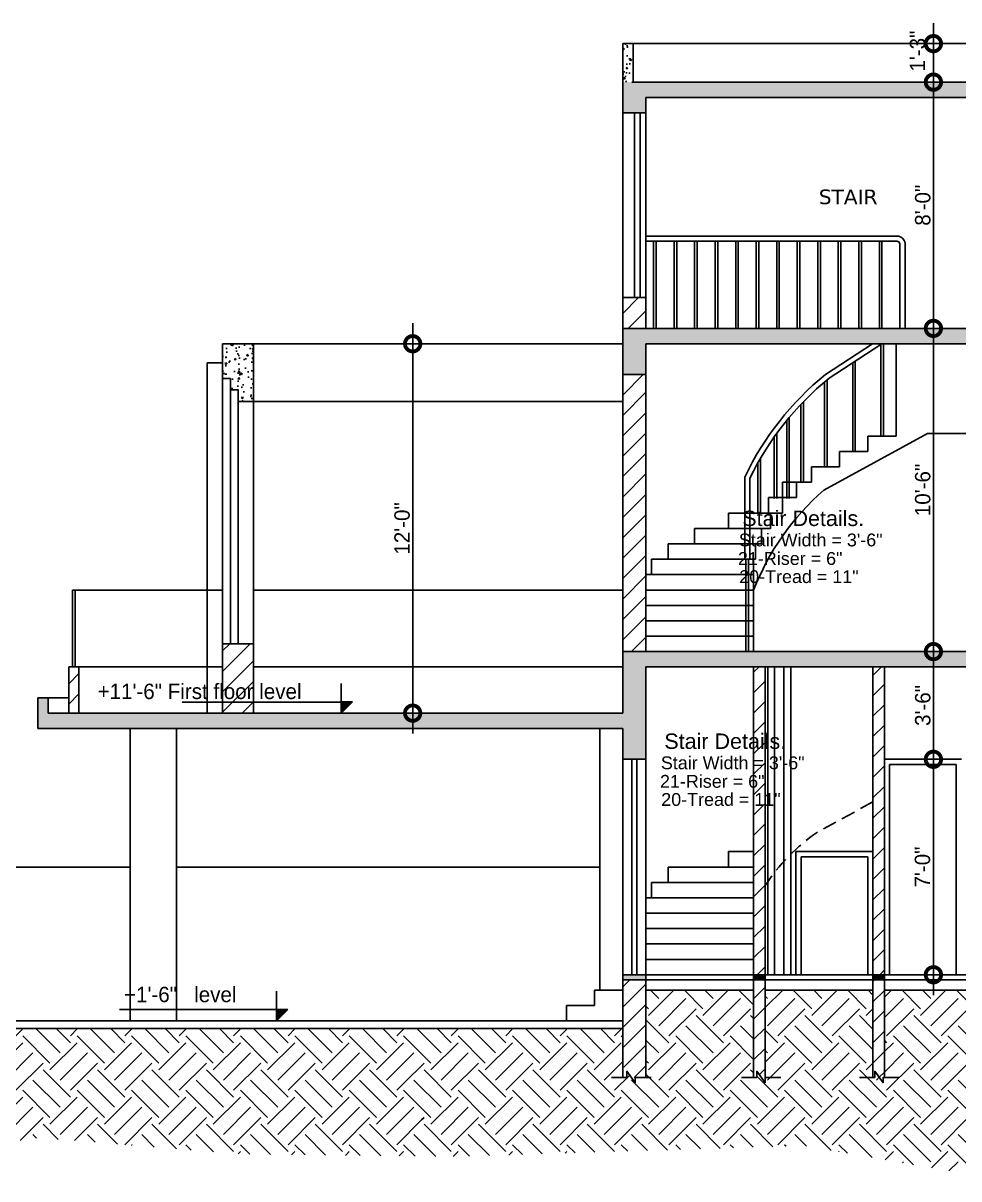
# Model space of a CAD drawing. Header units: inches. Extents: x -36906 to 35154, y -44700 to 686.
# Drawn here: x -19524.9 to -19160.1, y -22385.1 to -21934.5 of the extents above; entities that cross this region are included whole.
import ezdxf
from ezdxf.enums import TextEntityAlignment as Align

# ---------------------------------------------------------------- set-up
doc = ezdxf.new("R2010")
doc.units = ezdxf.units.IN
doc.header["$LTSCALE"] = 2
doc.header["$MEASUREMENT"] = 0
doc.header["$PDMODE"] = 2
doc.linetypes.add('HIDDEN', pattern=[0.375, 0.25, -0.125])
doc.layers.add('stair', color=141, linetype='Continuous')
doc.styles.add('dim-1', font='stylu.ttf')
doc.styles.add('dimtex', font='stylu.ttf')
doc.styles.add('SANSSERIF', font='sanss___.ttf', dxfattribs={"height": 7})
doc.dimstyles.new('G8', dxfattribs={"dimscale": 8, "dimtxt": 1, "dimasz": 1.75, "dimexe": 1, "dimexo": 0.25, "dimgap": 0.125, "dimtad": 1, "dimdec": 3, "dimzin": 3, "dimdsep": 46, "dimlunit": 4, "dimtxsty": 'dimtex', "dimblk": 'DOTSMALL', "dimcen": 0.09375, "dimdle": 1, "dimclrd": 256, "dimclre": 256, "dimclrt": 6, "dimadec": 0, "dimazin": 1, "dimtfac": 1, "dimtdec": 3, "dimtofl": 0, "dimtmove": 1, "dimatfit": 3, "dimldrblk": 'DOTSMALL', "dimfxl": 0, "dimtolj": 1, "dimtzin": 1, "dimlwd": -1, "dimlwe": -1, "dimarcsym": 0})
pattern_1 = [(45, (-120672.241, -50203.495), (2e-15, 21.2132034), [15, -15]), (45, (-120676.219, -50199.517), (2e-15, 21.2132034), [15, -15]), (45, (-120680.196, -50195.54), (2e-15, 21.2132034), [15, -15]), (135, (-120680.196, -50192.888), (-21.2132034, 2e-15), [15, -15]), (135, (-120676.219, -50188.911), (-21.2132034, 2e-15), [15, -15]), (135, (-120672.241, -50184.933), (-21.2132034, 2e-15), [15, -15])]
pattern_2 = [(45, (-120672.241, -50203.495), (-3.97747564, 3.97747564), [])]
pattern_3 = [(50, (-120672.241, -50203.495), (7.17260183, -0.62752135), [0.75, -8.25]), (355, (-120672.241, -50203.495), (-1.38751334, 7.52192134), [0.6, -6.6]), (100.4514, (-120671.643, -50203.547), (5.7850938, 6.8943954), [0.6374019, -7.0114211]), (46.1842, (-120672.241, -50201.495), (10.6724105, -1.65519014), [1.125, -12.375]), (96.6356, (-120671.352, -50201.633), (9.3466271, 9.7411787), [0.9561029, -10.51713]), (351.1842, (-120672.241, -50201.495), (9.3466195, 9.741186), [0.9, -9.9]), (21, (-120671.241, -50201.995), (5.96907052, -4.0261889), [0.75, -8.25]), (326, (-120671.241, -50201.995), (2.4331533, 7.25150045), [0.6, -6.6]), (71.4514, (-120670.7436, -50202.3304), (8.4022263, 3.22530497), [0.6374019, -7.0114211]), (37.5, (-120672.241, -50203.4949), (0.121598553, 3.32893854), [0, -6.52, 0, -6.7, 0, -6.625]), (7.5, (-120672.241, -50203.495), (2.63069537, 3.94411712), [0, -3.82, 0, -6.37, 0, -2.525]), (327.5, (-120674.471, -50203.4949), (5.33822436, -0.22554872), [0, -2.5, 0, -7.8, 0, -10.35]), (317.5, (-120675.471, -50203.495), (5.8318617, 1.00104982), [0, -3.25, 0, -5.18, 0, -7.35])]

# ---------------------------------------------------------------- blocks, each defined once
blk = doc.blocks.new('*U29')
at = {"layer": 'stair', "color": 6, "linetype": 'Continuous'}
for p, q in [((-270.69, -4148.52), (-266.28, -4148.52)), ((-266.28, -4152.96), (-270.69, -4148.52)), ((-266.28, -4148.52), (-266.28, -4152.96))]:
    blk.add_line(p, q, dxfattribs=at)
blk.add_solid([(-270.69, -4148.52), (-270.69, -4148.52), (-266.28, -4148.52)], dxfattribs=at)
at = {"layer": 'stair', "color": 6, "linetype": 'Continuous', "extrusion": (0, 0, -1)}
blk.add_solid([(270.69, -4148.52), (266.28, -4148.52), (266.28, -4152.96)], dxfattribs=at)
blk = doc.blocks.new('_DotSmall')
at = {"color": 0, "linetype": 'ByBlock', "const_width": 0.5}
blk.add_lwpolyline([(-0.0625, 0, 1), (0.0625, 0, 1)], format="xyb", close=True, dxfattribs=at)
blk = doc.blocks.new('*D168')
for p, q in [((-19373.01, -22051.51), (-19373.01, -22211.51)), ((-19367.3, -22059.51), (-19379.01, -22059.51)), ((-19373.3, -22203.51), (-19379.01, -22203.51))]:
    blk.add_line(p, q)
at = {"layer": 'Defpoints', "color": 0}
for p in [(-19361.3, -22059.51), (-19373.01, -22203.51), (-19367.3, -22203.51)]:
    blk.add_point(p, dxfattribs=at)
at = {"xscale": 12, "yscale": 12, "zscale": 12}
for p, rotation in [((-19373.01, -22059.51), 90), ((-19373.01, -22203.51), 270)]:
    blk.add_blockref('_DotSmall', p, dxfattribs=dict(at, rotation=rotation))
at = {"color": 7, "insert": (-19377.12, -22131.51), "char_height": 6, "attachment_point": 5, "rotation": 90, "style": 'dimtex'}
blk.add_mtext('\\A1;12\'-0"', dxfattribs=at)
blk = doc.blocks.new('*D183')
for p, q in [((-19170.02, -22313.51), (-19170.02, -22213.51)), ((-19170.46, -22221.51), (-19176.02, -22221.51)), ((-19170.46, -22305.51), (-19176.02, -22305.51))]:
    blk.add_line(p, q)
at = {"layer": 'Defpoints', "color": 0}
for p in [(-19170.02, -22221.51), (-19164.46, -22221.51), (-19164.46, -22305.51)]:
    blk.add_point(p, dxfattribs=at)
at = {"xscale": 12, "yscale": 12, "zscale": 12}
for p, rotation in [((-19170.02, -22221.51), 90), ((-19170.02, -22305.51), 270)]:
    blk.add_blockref('_DotSmall', p, dxfattribs=dict(at, rotation=rotation))
at = {"color": 7, "insert": (-19174.26, -22263.51), "char_height": 6, "attachment_point": 5, "rotation": 90, "style": 'dimtex'}
blk.add_mtext('\\A1;7\'-0"', dxfattribs=at)
blk = doc.blocks.new('*D184')
for p, q in [((-19170.02, -22229.51), (-19170.02, -22171.51)), ((-19168.09, -22179.51), (-19164.02, -22179.51)), ((-19168.09, -22221.51), (-19164.02, -22221.51))]:
    blk.add_line(p, q)
at = {"layer": 'Defpoints', "color": 0}
for p in [(-19174.09, -22179.51), (-19170.02, -22179.51), (-19174.09, -22221.51)]:
    blk.add_point(p, dxfattribs=at)
at = {"xscale": 12, "yscale": 12, "zscale": 12}
for p, rotation in [((-19170.02, -22179.51), 90), ((-19170.02, -22221.51), 270)]:
    blk.add_blockref('_DotSmall', p, dxfattribs=dict(at, rotation=rotation))
at = {"color": 7, "insert": (-19174.14, -22200.51), "char_height": 6, "attachment_point": 5, "rotation": 90, "style": 'dimtex'}
blk.add_mtext('\\A1;3\'-6"', dxfattribs=at)
blk = doc.blocks.new('*D185')
for p, q in [((-19170.02, -22187.51), (-19170.02, -22045.51)), ((-19170.46, -22053.51), (-19176.02, -22053.51)), ((-19170.46, -22179.51), (-19176.02, -22179.51))]:
    blk.add_line(p, q)
at = {"layer": 'Defpoints', "color": 0}
for p in [(-19170.02, -22053.51), (-19164.46, -22053.51), (-19164.46, -22179.51)]:
    blk.add_point(p, dxfattribs=at)
at = {"xscale": 12, "yscale": 12, "zscale": 12}
for p, rotation in [((-19170.02, -22053.51), 90), ((-19170.02, -22179.51), 270)]:
    blk.add_blockref('_DotSmall', p, dxfattribs=dict(at, rotation=rotation))
at = {"color": 7, "insert": (-19174.16, -22116.51), "char_height": 6, "attachment_point": 5, "rotation": 90, "style": 'dimtex'}
blk.add_mtext('\\A1;10\'-6"', dxfattribs=at)
blk = doc.blocks.new('*D186')
for p, q in [((-19170.02, -22061.51), (-19170.02, -21949.51)), ((-19170.46, -21957.51), (-19176.02, -21957.51)), ((-19170.46, -22053.51), (-19176.02, -22053.51))]:
    blk.add_line(p, q)
at = {"layer": 'Defpoints', "color": 0}
for p in [(-19170.02, -21957.51), (-19164.46, -21957.51), (-19164.46, -22053.51)]:
    blk.add_point(p, dxfattribs=at)
at = {"xscale": 12, "yscale": 12, "zscale": 12}
for p, rotation in [((-19170.02, -21957.51), 90), ((-19170.02, -22053.51), 270)]:
    blk.add_blockref('_DotSmall', p, dxfattribs=dict(at, rotation=rotation))
at = {"color": 7, "insert": (-19174.15, -22005.51), "char_height": 6, "attachment_point": 5, "rotation": 90, "style": 'dimtex'}
blk.add_mtext('\\A1;8\'-0"', dxfattribs=at)
blk = doc.blocks.new('*D187')
for p, q in [((-19170.02, -21965.51), (-19170.02, -21934.51)), ((-19170.46, -21942.51), (-19176.02, -21942.51)), ((-19170.46, -21957.51), (-19176.02, -21957.51))]:
    blk.add_line(p, q)
at = {"layer": 'Defpoints', "color": 0}
for p in [(-19170.02, -21942.51), (-19164.46, -21942.51), (-19164.46, -21957.51)]:
    blk.add_point(p, dxfattribs=at)
at = {"xscale": 12, "yscale": 12, "zscale": 12}
for p, rotation in [((-19170.02, -21942.51), 90), ((-19170.02, -21957.51), 270)]:
    blk.add_blockref('_DotSmall', p, dxfattribs=dict(at, rotation=rotation))
at = {"color": 7, "insert": (-19176.2, -21945.41), "char_height": 6, "attachment_point": 5, "rotation": 90, "style": 'dimtex'}
blk.add_mtext('\\A1;1\'-3"', dxfattribs=at)

msp = doc.modelspace()

# ---------------------------------------------------------------- hatches: boundary and pattern name
h = msp.add_hatch()
h.set_pattern_fill('AR-CONC', color=256, style=0)
h.set_pattern_definition(pattern_3)
h.paths.add_polyline_path([(-18997.0878, -21942.5058), (-19001.0878, -21942.5058), (-19001.0878, -21957.5058), (-19291.0878, -21957.5058), (-19291.0878, -21969.5058), (-19282.0878, -21969.5058), (-19282.0878, -21963.5058), (-19006.0878, -21963.5058), (-19006.0878, -21969.5058), (-18973.0878, -21969.5058), (-18973.0878, -21963.5058), (-18997.0878, -21963.5058)])
h = msp.add_hatch()
h.set_pattern_fill('AR-CONC', color=256, style=0)
h.set_pattern_definition(pattern_3)
h.paths.add_polyline_path([(-19287.0878, -21942.5058), (-19291.0878, -21942.5058), (-19291.0878, -21957.5058), (-19287.0878, -21957.5058)])
at = {"linetype": 'Continuous', "ltscale": 20}
h = msp.add_hatch(dxfattribs=at)
h.set_pattern_fill('LINE', color=256, scale=45, angle=45, style=0)
h.set_pattern_definition(pattern_2)
h.paths.add_polyline_path([(-19291.0878, -22053.5058), (-19282.0878, -22053.5058), (-19282.0878, -22041.5058), (-19291.0878, -22041.5058)])
h.paths.add_polyline_path([(-19291.0878, -22179.5058), (-19282.0878, -22179.5058), (-19282.0878, -22071.5058), (-19291.0878, -22071.5058)])
h.paths.add_polyline_path([(-19282.0878, -22307.5058), (-19291.0878, -22307.5058), (-19291.0878, -22340.9342), (-19287.7454, -22345.4915), (-19282.0878, -22345.4915)])
h = msp.add_hatch()
h.set_pattern_fill('AR-CONC', color=256, style=0)
h.set_pattern_definition(pattern_3)
h.paths.add_polyline_path([(-18921.0245, -22053.5058), (-19291.0878, -22053.5058), (-19291.0878, -22071.5058), (-19282.0878, -22071.5058), (-19282.0878, -22059.5058), (-18920.5429, -22059.5058)])
h = msp.add_hatch()
h.set_pattern_fill('AR-CONC', color=256, style=0)
h.set_pattern_definition([(50, (-120768.241, -50203.495), (7.17260183, -0.62752135), [0.75, -8.25]), (355, (-120768.241, -50203.495), (-1.38751334, 7.52192134), [0.6, -6.6]), (100.4514, (-120767.643, -50203.547), (5.7850938, 6.8943954), [0.6374019, -7.0114211]), (46.1842, (-120768.241, -50201.495), (10.6724105, -1.65519014), [1.125, -12.375]), (96.6356, (-120767.352, -50201.633), (9.3466271, 9.7411787), [0.9561029, -10.51713]), (351.1842, (-120768.241, -50201.495), (9.3466195, 9.741186), [0.9, -9.9]), (21, (-120767.241, -50201.995), (5.96907052, -4.0261889), [0.75, -8.25]), (326, (-120767.241, -50201.995), (2.4331533, 7.25150045), [0.6, -6.6]), (71.4514, (-120766.7436, -50202.3304), (8.4022263, 3.22530497), [0.6374019, -7.0114211]), (37.5, (-120768.241, -50203.4949), (0.121598553, 3.32893854), [0, -6.52, 0, -6.7, 0, -6.625]), (7.5, (-120768.241, -50203.495), (2.63069537, 3.94411712), [0, -3.82, 0, -6.37, 0, -2.525]), (327.5, (-120770.471, -50203.4949), (5.33822436, -0.22554872), [0, -2.5, 0, -7.8, 0, -10.35]), (317.5, (-120771.471, -50203.495), (5.8318617, 1.00104982), [0, -3.25, 0, -5.18, 0, -7.35])])
h.paths.add_polyline_path([(-19435.0878, -22059.5058), (-19447.0878, -22059.5058), (-19447.0878, -22073.0058), (-19444.0878, -22073.0058), (-19444.0878, -22077.5058), (-19441.0878, -22077.5058), (-19441.0878, -22082.0058), (-19435.0878, -22082.0058)])
h = msp.add_hatch(dxfattribs=at)
h.set_pattern_fill('LINE', color=256, scale=45, angle=45, style=0)
h.set_pattern_definition([(45, (-120768.241, -50203.495), (-3.97747564, 3.97747564), [])])
h.paths.add_polyline_path([(-19435.0878, -22176.5058), (-19447.0878, -22176.5058), (-19447.0878, -22203.5058), (-19435.0878, -22203.5058)])
h = msp.add_hatch()
h.set_pattern_fill('AR-CONC', color=256, style=0)
h.set_pattern_definition(pattern_3)
h.paths.add_polyline_path([(-19282.0878, -22185.5058), (-19212.8422, -22185.5058), (-19213.1211, -22179.5058), (-19291.0878, -22179.5058), (-19291.0878, -22203.5058), (-19515.0878, -22203.5058), (-19515.0878, -22197.5058), (-19519.0878, -22197.5058), (-19519.0878, -22209.5058), (-19291.0878, -22209.5058), (-19291.0878, -22221.5058), (-19282.0878, -22221.5058)])
h = msp.add_hatch()
h.set_pattern_fill('AR-CONC', color=256, style=0)
h.set_pattern_definition(pattern_3)
h.paths.add_polyline_path([(-18910.9091, -22179.5058), (-19213.1211, -22179.5058), (-19212.8422, -22185.5058), (-18910.4274, -22185.5058)])
h = msp.add_hatch(dxfattribs=at)
h.set_pattern_fill('LINE', color=256, scale=45, angle=45, style=0)
h.set_pattern_definition(pattern_2)
h.paths.add_polyline_path([(-19507.0878, -22203.5058), (-19503.0878, -22203.5058), (-19503.0878, -22185.5058), (-19507.0878, -22185.5058)])
h = msp.add_hatch(dxfattribs=at)
h.set_pattern_fill('LINE', color=256, scale=45, angle=45, style=0)
h.set_pattern_definition(pattern_2)
h.paths.add_polyline_path([(-19240.0878, -22345.4915), (-19238.8632, -22345.4915), (-19238.8632, -22343.1414), (-19235.6142, -22347.5714), (-19235.6142, -22345.4915), (-19235.5878, -22345.4915), (-19235.5878, -22307.5058), (-19240.0878, -22307.5058)])
h.paths.add_polyline_path([(-19240.0878, -22305.5058), (-19235.5878, -22305.5058), (-19235.5878, -22185.5058), (-19240.0878, -22185.5058)])
h.paths.add_polyline_path([(-19277.071, -22226.8413), (-19219.4373, -22226.8413), (-19219.4373, -22218.9812), (-19277.071, -22218.9812)], flags=9)
h.paths.add_polyline_path([(-19276.9855, -22241.1074), (-19228.7002, -22241.1074), (-19228.7002, -22233.3707), (-19276.9855, -22233.3707)], flags=9)
h.paths.add_polyline_path([(-19277.517, -22234.0509), (-19234.9587, -22234.0509), (-19234.9587, -22226.3143), (-19277.517, -22226.3143)], flags=9)
h.paths.add_polyline_path([(-19276.0617, -22219.2165), (-19226.2675, -22219.2165), (-19226.2675, -22209.7844), (-19276.0617, -22209.7844)], flags=9)
h = msp.add_hatch(dxfattribs=at)
h.set_pattern_fill('LINE', color=256, scale=45, angle=45, style=0)
h.set_pattern_definition(pattern_2)
h.paths.add_polyline_path([(-19189.0878, -22307.5058), (-19193.5878, -22307.5058), (-19193.5878, -22345.4915), (-19192.8771, -22345.4915), (-19192.8771, -22343.1414), (-19189.6281, -22347.5714), (-19189.6281, -22345.4915), (-19189.0878, -22345.4915)])
h.paths.add_polyline_path([(-19193.5878, -22305.5058), (-19189.0878, -22305.5058), (-19189.0878, -22185.5058), (-19193.5878, -22185.5058)])
at = {"ltscale": 2.1}
for points in [[(-19282.0878, -22307.5058), (-19282.0878, -22305.5058), (-19291.0878, -22305.5058), (-19291.0878, -22307.5058)], [(-19235.5878, -22307.5058), (-19235.5878, -22305.5058), (-19240.0878, -22305.5058), (-19240.0878, -22307.5058)], [(-19189.0878, -22307.5058), (-19189.0878, -22305.5058), (-19193.5878, -22305.5058), (-19193.5878, -22307.5058)]]:
    msp.add_hatch(color=256, dxfattribs=at).paths.add_polyline_path(points)
h = msp.add_hatch(dxfattribs=at)
h.set_pattern_fill('EARTH', color=256, scale=60, angle=45, style=0)
h.set_pattern_definition(pattern_1)
h.paths.add_polyline_path([(-19220.4685, -22372.1371), (-19161.6929, -22382.3546), (-19090.1399, -22352.9795), (-19019.6909, -22361.8588), (-19050.6819, -22311.5058), (-19138.0878, -22311.5058), (-19138.0878, -22345.4915), (-19138.6309, -22345.4915), (-19138.6309, -22347.5714), (-19141.8799, -22343.1414), (-19141.8799, -22345.4915), (-19142.5878, -22345.4915), (-19142.5878, -22311.5058), (-19189.0878, -22311.5058), (-19189.0878, -22345.4915), (-19189.6281, -22345.4915), (-19189.6281, -22347.5714), (-19192.8771, -22343.1414), (-19192.8771, -22345.4915), (-19193.5878, -22345.4915), (-19193.5878, -22311.5058), (-19235.5878, -22311.5058), (-19235.5878, -22345.4915), (-19235.6142, -22345.4915), (-19235.6142, -22347.5714), (-19238.8632, -22343.1414), (-19238.8632, -22345.4915), (-19240.0878, -22345.4915), (-19240.0878, -22311.5058), (-19282.0878, -22311.5058), (-19282.0878, -22345.4915), (-19286.22, -22345.4915), (-19286.22, -22347.5714), (-19289.469, -22343.1414), (-19289.469, -22345.4915), (-19291.0878, -22345.4915), (-19291.0878, -22326.5058), (-19386.3168, -22326.5058), (-19362.8373, -22376.3128), (-19354.8598, -22376.4017), (-19300.9656, -22374.6915)])
h = msp.add_hatch(dxfattribs=at)
h.set_pattern_fill('EARTH', color=256, scale=60, angle=45, style=0)
h.set_pattern_definition(pattern_1)
h.paths.add_polyline_path([(-19626.7918, -22326.5058), (-19705.5341, -22341.5058), (-19756.3304, -22341.5058), (-19754.6009, -22364.941), (-19736.8521, -22381.8759), (-19624.6571, -22385.0801), (-19518.8731, -22369.0592), (-19438.7338, -22375.4675), (-19362.8373, -22376.3128), (-19386.3168, -22326.5058)])

# ---------------------------------------------------------------- linework, layer by layer
at = {"linetype": 'ByBlock'}
for p, q in [((-19291.0878, -21969.5058), (-19291.0878, -21942.5058)), ((-19287.0878, -21942.5058), (-19291.0878, -21942.5058)), ((-19287.0878, -21957.5058), (-19287.0878, -21942.5058)), ((-19282.0878, -21969.5058), (-19282.0878, -21963.5058)), ((-19291.0878, -21969.5058), (-19282.0878, -21969.5058)), ((-19291.0878, -22203.5058), (-19291.0878, -22041.5058)), ((-19291.0878, -22041.5058), (-19282.0878, -22041.5058)), ((-19282.0878, -22041.5058), (-19282.0878, -22053.5058)), ((-19447.0878, -22073.0058), (-19447.0878, -22059.5058)), ((-19435.0878, -22059.5058), (-19447.0878, -22059.5058)), ((-19435.0878, -22082.0058), (-19435.0878, -22059.5058)), ((-19282.0878, -22179.5058), (-19282.0878, -22059.5058)), ((-19444.0878, -22073.0058), (-19447.0878, -22073.0058)), ((-19444.0878, -22077.5058), (-19444.0878, -22073.0058)), ((-19441.0878, -22077.5058), (-19444.0878, -22077.5058)), ((-19441.0878, -22082.0058), (-19441.0878, -22077.5058)), ((-19435.0878, -22082.0058), (-19441.0878, -22082.0058)), ((-19435.0878, -22176.5058), (-19447.0878, -22176.5058)), ((-19447.0878, -22176.5058), (-19447.0878, -22203.5058)), ((-19435.0878, -22176.5058), (-19435.0878, -22203.5058)), ((-19507.0878, -22203.5058), (-19507.0878, -22185.5058)), ((-19503.0878, -22185.5058), (-19507.0878, -22185.5058)), ((-19503.0878, -22203.5058), (-19503.0878, -22185.5058)), ((-19515.0878, -22197.5058), (-19519.0878, -22197.5058)), ((-19519.0878, -22209.5058), (-19519.0878, -22197.5058)), ((-19519.0878, -22197.5058), (-19515.0878, -22197.5058)), ((-19515.0878, -22203.5058), (-19515.0878, -22197.5058)), ((-19291.0878, -22203.5058), (-19515.0878, -22203.5058)), ((-19291.0878, -22209.5058), (-19519.0878, -22209.5058))]:
    msp.add_line(p, q, dxfattribs=at)
at = {"ltscale": 2.1}
for p, q in [((-19287.0878, -21942.5058), (-19001.0878, -21942.5058)), ((-19291.0878, -21969.5058), (-19291.0878, -22041.5058)), ((-19184.1087, -22017.5058), (-19282.0878, -22017.5058)), ((-19184.3135, -22019.5058), (-19282.0878, -22019.5058)), ((-19279.0878, -22053.5058), (-19279.0878, -22019.5058)), ((-19278.0878, -22053.5058), (-19278.0878, -22019.5058)), ((-19271.0878, -22053.5058), (-19271.0878, -22019.5058)), ((-19270.0878, -22053.5058), (-19270.0878, -22019.5058)), ((-19263.0878, -22053.5058), (-19263.0878, -22019.5058)), ((-19262.0878, -22053.5058), (-19262.0878, -22019.5058)), ((-19255.0878, -22053.5058), (-19255.0878, -22019.5058)), ((-19254.0878, -22053.5058), (-19254.0878, -22019.5058)), ((-19247.0878, -22053.5058), (-19247.0878, -22019.5058)), ((-19246.0878, -22053.5058), (-19246.0878, -22019.5058)), ((-19239.0878, -22053.5058), (-19239.0878, -22019.5058)), ((-19238.0878, -22053.5058), (-19238.0878, -22019.5058)), ((-19231.0878, -22053.5058), (-19231.0878, -22019.5058)), ((-19230.0878, -22053.5058), (-19230.0878, -22019.5058)), ((-19223.0878, -22053.5058), (-19223.0878, -22019.5058)), ((-19222.0878, -22053.5058), (-19222.0878, -22019.5058)), ((-19215.0878, -22053.5058), (-19215.0878, -22019.5058)), ((-19214.0878, -22053.5058), (-19214.0878, -22019.5058)), ((-19207.0878, -22053.5058), (-19207.0878, -22019.5058)), ((-19206.0878, -22053.5058), (-19206.0878, -22019.5058)), ((-19199.0878, -22053.5058), (-19199.0878, -22019.5058)), ((-19198.0878, -22053.5058), (-19198.0878, -22019.5058)), ((-19191.0878, -22053.5058), (-19191.0878, -22019.5058)), ((-19190.0878, -22053.5058), (-19190.0878, -22019.5058)), ((-19183.0878, -22053.5058), (-19183.0878, -22020.5508)), ((-19181.0878, -22053.5058), (-19181.0878, -22020.3956)), ((-18611.5878, -22053.5058), (-19291.0878, -22053.5058)), ((-19291.0878, -22059.5058), (-19435.0878, -22059.5058)), ((-18616.0878, -22059.5058), (-19282.0878, -22059.5058)), ((-19212.0878, -22071.5058), (-19193.7545, -22059.5058)), ((-19210.9925, -22073.1792), (-19190.1026, -22059.5058)), ((-19190.4878, -22095.5058), (-19190.4878, -22059.758)), ((-19189.4878, -22095.5058), (-19189.4878, -22059.5058)), ((-19453.0878, -22203.5058), (-19453.0878, -22067.0058)), ((-19447.0878, -22067.0058), (-19453.0878, -22067.0058)), ((-19201.4878, -22101.5058), (-19201.4878, -22066.958)), ((-19200.4878, -22101.5058), (-19200.4878, -22066.3034)), ((-19447.0878, -22176.5058), (-19447.0878, -22073.0058)), ((-19282.0878, -22071.5058), (-19291.0878, -22071.5058)), ((-19211.4878, -22107.5058), (-19211.4878, -22073.601)), ((-19444.0878, -22176.5058), (-19444.0878, -22077.5058)), ((-19212.4878, -22107.5058), (-19212.4878, -22074.4381)), ((-19441.0878, -22082.0058), (-19441.0878, -22176.5058)), ((-19435.0878, -22082.0058), (-19291.0878, -22082.0058)), ((-19435.0878, -22082.0058), (-19435.0878, -22176.5058)), ((-19220.7225, -22113.5058), (-19220.7225, -22082.1358)), ((-19221.7225, -22113.5058), (-19221.7225, -22083.1802)), ((-19227.1858, -22119.841), (-19227.1858, -22089.3923)), ((-19226.1858, -22119.841), (-19226.1858, -22088.186)), ((-19232.0964, -22119.8557), (-19232.0964, -22095.8519)), ((-19231.0964, -22119.8557), (-19231.0964, -22094.4574)), ((-19237.4059, -22125.4587), (-19237.4059, -22104.1005)), ((-19238.4059, -22125.4587), (-19238.4059, -22105.8453)), ((-19243.5878, -22111.4731), (-19243.5878, -22143.5058)), ((-19241.5878, -22143.5058), (-19241.5878, -22111.9308)), ((-19243.5878, -22143.5058), (-19241.5878, -22143.5058)), ((-19243.0878, -22143.5058), (-19243.0878, -22179.5058)), ((-19242.0878, -22143.5058), (-19242.0878, -22179.5058)), ((-19505.5878, -22185.5058), (-19505.5878, -22155.5058)), ((-19504.5878, -22155.5058), (-19505.5878, -22155.5058)), ((-19504.5878, -22185.5058), (-19504.5878, -22155.5058)), ((-19504.5878, -22155.5058), (-19447.0878, -22155.5058)), ((-19435.0878, -22155.5058), (-19291.0878, -22155.5058)), ((-18607.0878, -22179.5058), (-19291.0878, -22179.5058)), ((-19503.0878, -22185.5058), (-19447.0878, -22185.5058)), ((-19435.0878, -22185.5058), (-19291.0878, -22185.5058)), ((-18616.0878, -22185.5058), (-19282.0878, -22185.5058)), ((-19515.0878, -22197.5058), (-19507.0878, -22197.5058)), ((-19483.0878, -22323.5058), (-19483.0878, -22209.5058)), ((-19483.0878, -22209.5058), (-19483.0878, -22323.5058)), ((-19465.0878, -22323.5058), (-19465.0878, -22209.5058)), ((-19465.0878, -22209.5058), (-19465.0878, -22323.5058)), ((-19300.0878, -22311.5058), (-19300.0878, -22209.5058)), ((-19282.0878, -22221.5058), (-19291.0878, -22221.5058)), ((-19612.0878, -22263.5058), (-19483.0878, -22263.5058)), ((-19465.0878, -22263.5058), (-19300.0878, -22263.5058)), ((-18607.0878, -22305.5058), (-19291.0878, -22305.5058)), ((-18607.0878, -22307.5058), (-19291.0878, -22307.5058)), ((-19291.0878, -22311.5058), (-19302.0878, -22311.5058)), ((-19302.0878, -22317.5058), (-19302.0878, -22311.5058)), ((-19240.0878, -22311.5058), (-19282.0878, -22311.5058)), ((-19193.5878, -22311.5058), (-19235.5878, -22311.5058)), ((-19142.5878, -22311.5058), (-19189.0878, -22311.5058)), ((-19302.0878, -22317.5058), (-19313.0878, -22317.5058)), ((-19313.0878, -22323.5058), (-19313.0878, -22317.5058)), ((-19291.0878, -22323.5058), (-19627.0878, -22323.5058)), ((-19291.0878, -22326.5058), (-19627.0878, -22326.5058))]:
    msp.add_line(p, q, dxfattribs=at)
for p, q in [((-19001.0878, -21957.5058), (-19287.0878, -21957.5058)), ((-19006.0878, -21963.5058), (-19282.0878, -21963.5058)), ((-19286.5878, -21969.5058), (-19286.5878, -22041.5058)), ((-19284.3378, -21969.5058), (-19284.3378, -22041.5058)), ((-19282.0878, -21969.5058), (-19282.0878, -22041.5058)), ((-19282.0878, -22221.5058), (-19282.0878, -22185.5058)), ((-19240.0878, -22345.4915), (-19240.0878, -22185.5058)), ((-19235.5878, -22345.4915), (-19235.5878, -22185.5058)), ((-19193.5878, -22345.4915), (-19193.5878, -22185.5058)), ((-19189.0878, -22345.4915), (-19189.0878, -22185.5058)), ((-19398.9587, -22203.3634), (-19398.9587, -22203.3634)), ((-19398.9587, -22203.3634), (-19398.9587, -22203.3634)), ((-19291.0878, -22221.5058), (-19291.0878, -22209.5058)), ((-19291.0878, -22221.5058), (-19291.0878, -22305.5058)), ((-19287.5878, -22221.5058), (-19287.5878, -22305.5058)), ((-19285.5878, -22221.5058), (-19285.5878, -22305.5058)), ((-19282.0878, -22221.5058), (-19282.0878, -22305.5058)), ((-19159.0878, -22221.5058), (-19189.0878, -22221.5058)), ((-19161.0878, -22223.5058), (-19187.0878, -22223.5058)), ((-19187.0878, -22223.5058), (-19187.0878, -22305.5058)), ((-19161.0878, -22223.5058), (-19161.0878, -22305.5058)), ((-19223.5878, -22257.5058), (-19193.5878, -22257.5058)), ((-19223.5878, -22257.5058), (-19223.5878, -22305.5058)), ((-19221.5878, -22259.5058), (-19195.5878, -22259.5058)), ((-19221.5878, -22259.5058), (-19221.5878, -22305.5058)), ((-19195.5878, -22259.5058), (-19195.5878, -22305.5058)), ((-19291.0878, -22345.4915), (-19291.0878, -22305.5058)), ((-19282.0878, -22345.4915), (-19282.0878, -22305.5058))]:
    msp.add_line(p, q)
at = {"linetype": 'ByBlock', "ltscale": 2.1}
for p, q in [((-19184.5878, -22095.5058), (-19184.5878, -22059.5058)), ((-19172.3129, -22094.5058), (-19212.7166, -22116.5442)), ((-19195.5878, -22101.5058), (-19195.5878, -22095.5058)), ((-19195.5878, -22095.5058), (-19184.5878, -22095.5058)), ((-19172.3129, -22094.5058), (-19142.5878, -22094.5058)), ((-19206.5878, -22107.5058), (-19206.5878, -22101.5058)), ((-19206.5878, -22101.5058), (-19195.5878, -22101.5058)), ((-19217.5878, -22113.5058), (-19217.5878, -22107.5058)), ((-19217.5878, -22107.5058), (-19206.5878, -22107.5058)), ((-19228.8378, -22119.5058), (-19228.8378, -22113.5058)), ((-19217.5878, -22113.5058), (-19228.8378, -22113.5058)), ((-19223.4111, -22119.5058), (-19223.4111, -22113.5058)), ((-19234.2817, -22125.5058), (-19234.2817, -22119.5058)), ((-19223.4111, -22119.5058), (-19234.2817, -22119.5058)), ((-19228.8378, -22125.5058), (-19228.8378, -22119.5058)), ((-19249.8378, -22131.5058), (-19249.8378, -22125.5058)), ((-19228.8378, -22125.5058), (-19249.8378, -22125.5058)), ((-19233.4977, -22131.5058), (-19233.4977, -22125.5058)), ((-19263.1962, -22137.5058), (-19263.1962, -22131.5058)), ((-19233.4977, -22131.5058), (-19263.1962, -22131.5058)), ((-19237.0734, -22131.5058), (-19237.0734, -22137.5058)), ((-19273.4465, -22143.5058), (-19273.4465, -22137.5058)), ((-19237.0734, -22137.5058), (-19273.4465, -22137.5058)), ((-19239.3212, -22137.5058), (-19239.3212, -22143.5058)), ((-19239.3212, -22143.5058), (-19279.89, -22143.5058)), ((-19279.89, -22149.5058), (-19279.89, -22143.5058)), ((-19240.0878, -22179.5058), (-19240.0878, -22143.5058)), ((-19240.0878, -22149.5058), (-19282.0878, -22149.5058)), ((-19240.0878, -22155.5058), (-19282.0878, -22155.5058)), ((-19240.0878, -22161.5058), (-19282.0878, -22161.5058)), ((-19240.0878, -22167.5058), (-19282.0878, -22167.5058)), ((-19240.0878, -22173.5058), (-19282.0878, -22173.5058)), ((-19234.5267, -22305.5058), (-19234.5267, -22185.5058)), ((-19231.98, -22305.5058), (-19231.98, -22185.5058)), ((-19228.3722, -22305.5058), (-19228.3722, -22185.5058)), ((-19225.6132, -22305.5058), (-19225.6132, -22185.5058)), ((-19249.8378, -22263.5058), (-19249.8378, -22257.5058)), ((-19240.0878, -22257.5058), (-19249.8378, -22257.5058)), ((-19273.4465, -22269.5058), (-19273.4465, -22263.5058)), ((-19240.0878, -22263.5058), (-19273.4465, -22263.5058)), ((-19240.0878, -22269.5058), (-19279.89, -22269.5058)), ((-19279.89, -22275.5058), (-19279.89, -22269.5058)), ((-19240.0878, -22275.5058), (-19282.0878, -22275.5058)), ((-19240.0878, -22281.5058), (-19282.0878, -22281.5058)), ((-19240.0878, -22287.5058), (-19282.0878, -22287.5058)), ((-19240.0878, -22293.5058), (-19282.0878, -22293.5058)), ((-19240.0878, -22299.5058), (-19282.0878, -22299.5058))]:
    msp.add_line(p, q, dxfattribs=at)
at = {"color": 6}
for p, q in [((-19400.9243, -22191.9568), (-19400.9243, -22203.5058)), ((-19397.1273, -22199.2073), (-19462.8542, -22199.2073)), ((-19426.042, -22311.9568), (-19426.042, -22323.5058)), ((-19421.6319, -22319.0648), (-19487.3587, -22319.0648))]:
    msp.add_line(p, q, dxfattribs=at)
at = {"linetype": 'HIDDEN', "ltscale": 11}
msp.add_line((-19193.5878, -22238.1103), (-19215.1936, -22249.8953), dxfattribs=at)
for points in [[(-19280.1026, -22345.4915), (-19286.22, -22345.4915), (-19286.22, -22347.5714), (-19289.469, -22343.1414), (-19289.469, -22345.4915), (-19295.4574, -22345.4915)], [(-19229.4968, -22345.4915), (-19235.6142, -22345.4915), (-19235.6142, -22347.5714), (-19238.8632, -22343.1414), (-19238.8632, -22345.4915), (-19244.8516, -22345.4915)], [(-19183.5107, -22345.4915), (-19189.6281, -22345.4915), (-19189.6281, -22347.5714), (-19192.8771, -22343.1414), (-19192.8771, -22345.4915), (-19198.8655, -22345.4915)]]:
    msp.add_lwpolyline(points)
at = {"ltscale": 2.1}
for centre, radius, start, end in [((-19184.3149, -22020.7488), 1.2429, 9.162126, 89.934729), ((-19184.3312, -22020.7623), 3.2641, 6.449955, 86.091198), ((-19138.2836, -22162.0711), 116.8295, 129.17758, 154.336037), ((-19138.2836, -22162.0711), 114.8295, 129.17758, 154.109657)]:
    msp.add_arc(centre, radius, start, end, dxfattribs=at)
at = {"linetype": 'ByBlock', "ltscale": 2.1}
msp.add_arc((-19147.6793, -22191.3293), 99.1094, 131.012071, 158.81047, dxfattribs=at)
at = {"linetype": 'HIDDEN', "ltscale": 11}
msp.add_arc((-19173.4229, -22311.1171), 74.1141, 124.305078, 147.010776, dxfattribs=at)

# ---------------------------------------------------------------- block references
at = {"color": 6, "linetype": 'Continuous', "xscale": -1}
for p in [(-19667.2068, -18050.5495), (-19667.2068, -18050.5495), (-19692.3245, -18170.5495)]:
    msp.add_blockref('*U29', p, dxfattribs=at)

# ---------------------------------------------------------------- texts
at = {"style": 'SANSSERIF'}
for s, height, p in [('Stair Details.', 6, (-19220.7648, -22130.5728)), ('Stair Width = 3\'-6"', 5, (-19217.8543, -22138.4925)), ('21-Riser = 6"', 5, (-19225.8381, -22145.7295)), ('20-Tread = 11"', 5, (-19222.443, -22152.786)), ('Stair Details.', 6, (-19251.1646, -22217.447)), ('Stair Width = 3\'-6"', 5, (-19248.2541, -22225.3667)), ('21-Riser = 6"', 5, (-19256.2379, -22232.6037)), ('20-Tread = 11"', 5, (-19252.8428, -22239.6602))]:
    msp.add_text(s, height=height, dxfattribs=at).set_placement(p, align=Align.CENTER)
at = {"linetype": 'ByBlock', "style": 'dim-1'}
for s, p in [('+11\'-6" First floor level', (-19495.8481, -22198.0229)), ('+1\'-6"   level', (-19485.5418, -22316.1903))]:
    msp.add_text(s, height=6, dxfattribs=at).set_placement(p)
at = {"insert": (-19203.2601, -21999.3789), "char_height": 8, "attachment_point": 2, "style": 'SANSSERIF'}
msp.add_mtext('{\\fVerdana|b0|i0|c0|p34;\\H0.7143x;STAIR}', dxfattribs=at)

# ---------------------------------------------------------------- dimensions: what is measured, and where the dimension line sits
dim = msp.add_linear_dim(base=(-19170.0244, -21942.5058), p1=(-19164.4608, -21957.5058), p2=(-19164.4608, -21942.5058), angle=90, dimstyle='G8', override={"dimtxt": 0.75, "dimasz": 1.5, "dimexe": 0.75, "dimexo": 0.75, "dimclrt": 7})
dim.commit()
dim.dimension.update_dxf_attribs({"geometry": '*D187', "text_midpoint": (-19172.0911, -21945.4058), "dimtype": 160})
for base, p1, p2, picture, middle in [((-19170.0244, -21957.5058), (-19164.4608, -22053.5058), (-19164.4608, -21957.5058), '*D186', (-19174.1496, -22005.5058)), ((-19170.0244, -22053.5058), (-19164.4608, -22179.5058), (-19164.4608, -22053.5058), '*D185', (-19174.1584, -22116.5058)), ((-19373.0121, -22203.5058), (-19361.3014, -22059.5058), (-19367.3014, -22203.5058), '*D168', (-19377.1197, -22131.5058)), ((-19170.0244, -22179.5058), (-19174.0878, -22221.5058), (-19174.0878, -22179.5058), '*D184', (-19174.1364, -22200.5058)), ((-19170.0244, -22221.5058), (-19164.4608, -22305.5058), (-19164.4608, -22221.5058), '*D183', (-19174.2616, -22263.5058))]:
    dim = msp.add_linear_dim(base=base, p1=p1, p2=p2, angle=90, dimstyle='G8', override={"dimtxt": 0.75, "dimasz": 1.5, "dimexe": 0.75, "dimexo": 0.75, "dimclrt": 7})
    dim.commit()
    dim.dimension.update_dxf_attribs({"geometry": picture, "text_midpoint": middle})

doc.saveas('drawing.dxf')
